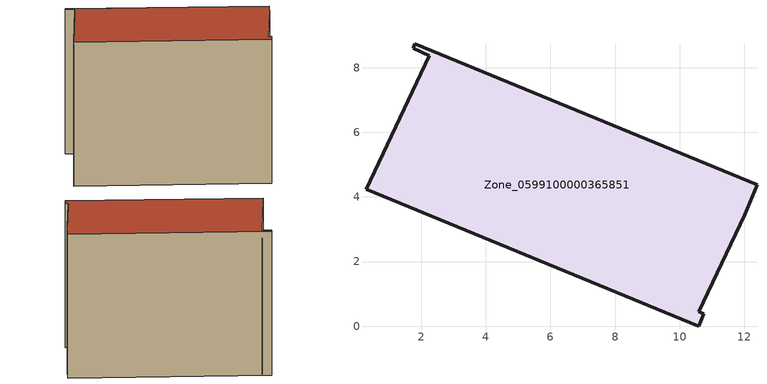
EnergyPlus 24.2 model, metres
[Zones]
Zone_0599100000365851
 floor ground (C_G): 10.75,0.39 10.59,0 0.3,4.24 2.25,8.37 1.74,8.6 1.8,8.74 12.39,4.38 12.01,3.45 10.58,0.44 z0
 wall outside (C_F): 12.01,3.45 12.39,4.38 1.8,8.74 1.74,8.6 2.25,8.37 0.3,4.24 10.59,0 10.75,0.39 10.58,0.44 12.01,3.45 z0:8.79
 roof outside (C_R): 10.59,0 10.75,0.39 10.58,0.44 12.01,3.45 12.39,4.38 1.8,8.74 1.74,8.6 2.25,8.37 0.3,4.24 z8.79
[BUILDING]
Pand.0599100000365851: North Axis=0; Terrain=City; Loads Convergence Tolerance Value=0.04; Temperature Convergence Tolerance Value=0.4; Solar Distribution=FullExterior; Maximum Number of Warmup Days=25; Minimum Number of Warmup Days=1
[Site:Location]
Rotterdam.The.Hague.AP_ZH_NLD Design_Conditions: Latitude=51.96; Longitude=4.45; Time Zone=1; Elevation=-4.5
[SITE:GROUNDTEMPERATURE:BUILDINGSURFACE]
18, 18, 18, 18, 18, 18, 18, 18, 18, 18, 18, 18
[MATERIAL] Thermal Absorptance=0.9; Solar Absorptance=0.7; Visible Absorptance=0.7
Name | Roughness | Thickness | Conductivity | Density | Specific Heat
G.TI.1992-2005 | MediumSmooth | 0.15 | 0.06 | 540 | 1210
F.TI.1992-2005 | Rough | 0.3 | 0.12 | 1920 | 840
R.TI.1992-2005 | MediumRough | 0.2 | 0.08 | 1500 | 1000
[CONSTRUCTION]
C_G: G.TI.1992-2005
C_F: F.TI.1992-2005
C_R: R.TI.1992-2005
[ZONE]
Zone_0599100000365851: Type=1; Multiplier=1; Ceiling Height=Autocalculate; Volume=Autocalculate; Floor Area=autocalculate; Part of Total Floor Area=Yes
[ZONEINFILTRATION:DESIGNFLOWRATE]
Infil_Zone_0599100000365851: Zone or ZoneList or Space or SpaceList=Zone_0599100000365851; Schedule=AlwaysOn; Design Flow Rate Calculation Method=Flow/Area; Flow Rate per Floor Area=0.0015; Constant Term Coefficient=1; Temperature Term Coefficient=0; Velocity Term Coefficient=0; Velocity Squared Term Coefficient=0
[HVACTEMPLATE:ZONE:IDEALLOADSAIRSYSTEM]
Zone_0599100000365851: Maximum Heating Supply Air Temperature=50; Minimum Cooling Supply Air Temperature=13; Maximum Heating Supply Air Humidity Ratio=0.0156; Minimum Cooling Supply Air Humidity Ratio=0.0077; Heating Limit=NoLimit; Cooling Limit=NoLimit; Dehumidification Control Type=ConstantSensibleHeatRatio; Cooling Sensible Heat Ratio=0.7; Dehumidification Setpoint=60; Humidification Control Type=None; Humidification Setpoint=30; Outdoor Air Method=None; Outdoor Air Flow Rate per Person=0.00944; Outdoor Air Flow Rate per Zone Floor Area=0; Outdoor Air Flow Rate per Zone=0; Demand Controlled Ventilation Type=None; Outdoor Air Economizer Type=NoEconomizer; Heat Recovery Type=None; Sensible Heat Recovery Effectiveness=0.7; Latent Heat Recovery Effectiveness=0.65
[ZONECONTROL:THERMOSTAT]
ThermostatControl_Zone_0599100000365851: Zone or ZoneList=Zone_0599100000365851; Control Type Schedule=DualSetpointControlType; Control 1=Thermostat_Zone_0599100000365851; Temperature Difference Between Cutout And Setpoint=0
[THERMOSTATSETPOINT:DUALSETPOINT]
Thermostat_Zone_0599100000365851: Heating Setpoint Temperature Schedule=HeatingSetpoint_Zone_0599100000365851; Cooling Setpoint Temperature Schedule=CoolingSetpoint_Zone_0599100000365851
[SCHEDULE:COMPACT]
HeatingSetpoint_Zone_0599100000365851: Through: 12/31, For: AllDays, Until: 24:00, 21
CoolingSetpoint_Zone_0599100000365851: Through: 12/31, For: AllDays, Until: 24:00, 24
DualSetpointControlType: Through: 12/31, For: AllDays, Until: 24:00, 4
AlwaysOn: Through: 12/31, For: AllDays, Until: 24:00, 1
